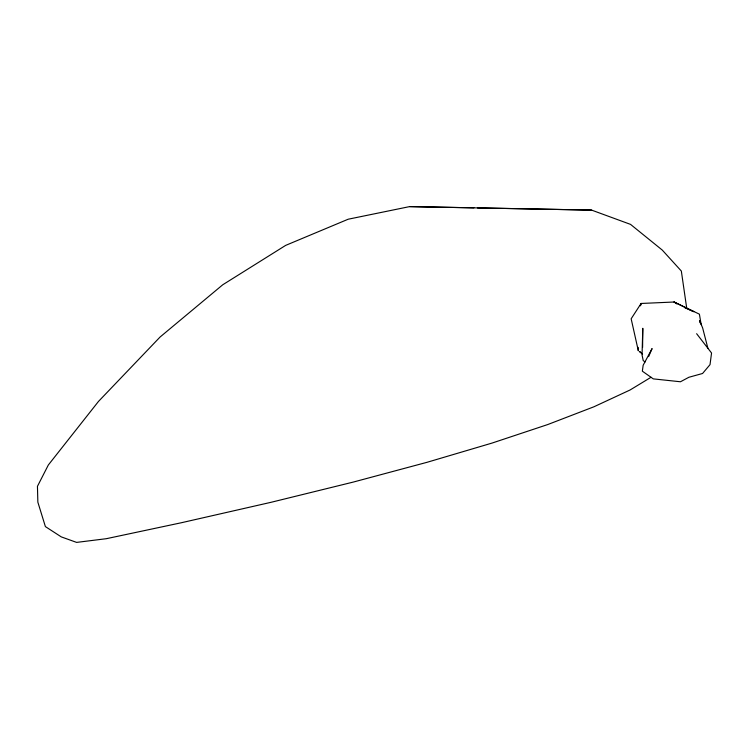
<?xml version="1.0" encoding="UTF-8"?>
<svg xmlns="http://www.w3.org/2000/svg" width="749" height="749" viewBox="0 0 749 749"><rect width="100%" height="100%" fill="white"/><g stroke="black" fill="none" stroke-linecap="round" stroke-linejoin="round"><path stroke-width="1.12" d="M642.595 347.452L642.792 328.287L642.052 355.007L643.213 360.569L645.067 361.973M640.554 305.742L641.088 303.467L674.034 302.016L699.397 314.168L701.167 324.626M640.311 305.658L641.088 303.467L631.154 318.793L638.335 350.86L638.157 347.358M648.606 356.636L652.079 348.585L643.157 365.269L642.342 371.176L653.287 378.882L680.466 381.765L688.893 377.271L702.562 373.489L710.024 364.641L711.55 353.004L696.626 333.698M651.021 377.281L630.049 390.004L593.891 406.801L547.762 424.543L491.999 443.09L426.986 462.32L353.172 482.103L271.072 502.298L181.258 522.765L106.264 538.709L76.613 542.398L61.287 536.893L45.389 526.594L37.853 502.158L37.45 486.307L48.339 464.989L98.465 401.455L160.089 337.013L222.725 284.789L285.669 245.382L348.201 219.214L409.628 206.602L591.598 210.104L630.536 224.382L662.275 250.082L681.337 271.044L686.674 307.914M409.628 206.602L473.939 207.838M477.441 207.904L591.598 210.104M684.755 307.708L693.799 311.696L673.96 301.884L676.647 303.888M641.35 352.798L639.487 351.524L642.53 354.211M700.072 322.8L699.613 320.6L702.674 328.034L707.899 348.313"/></g></svg>
